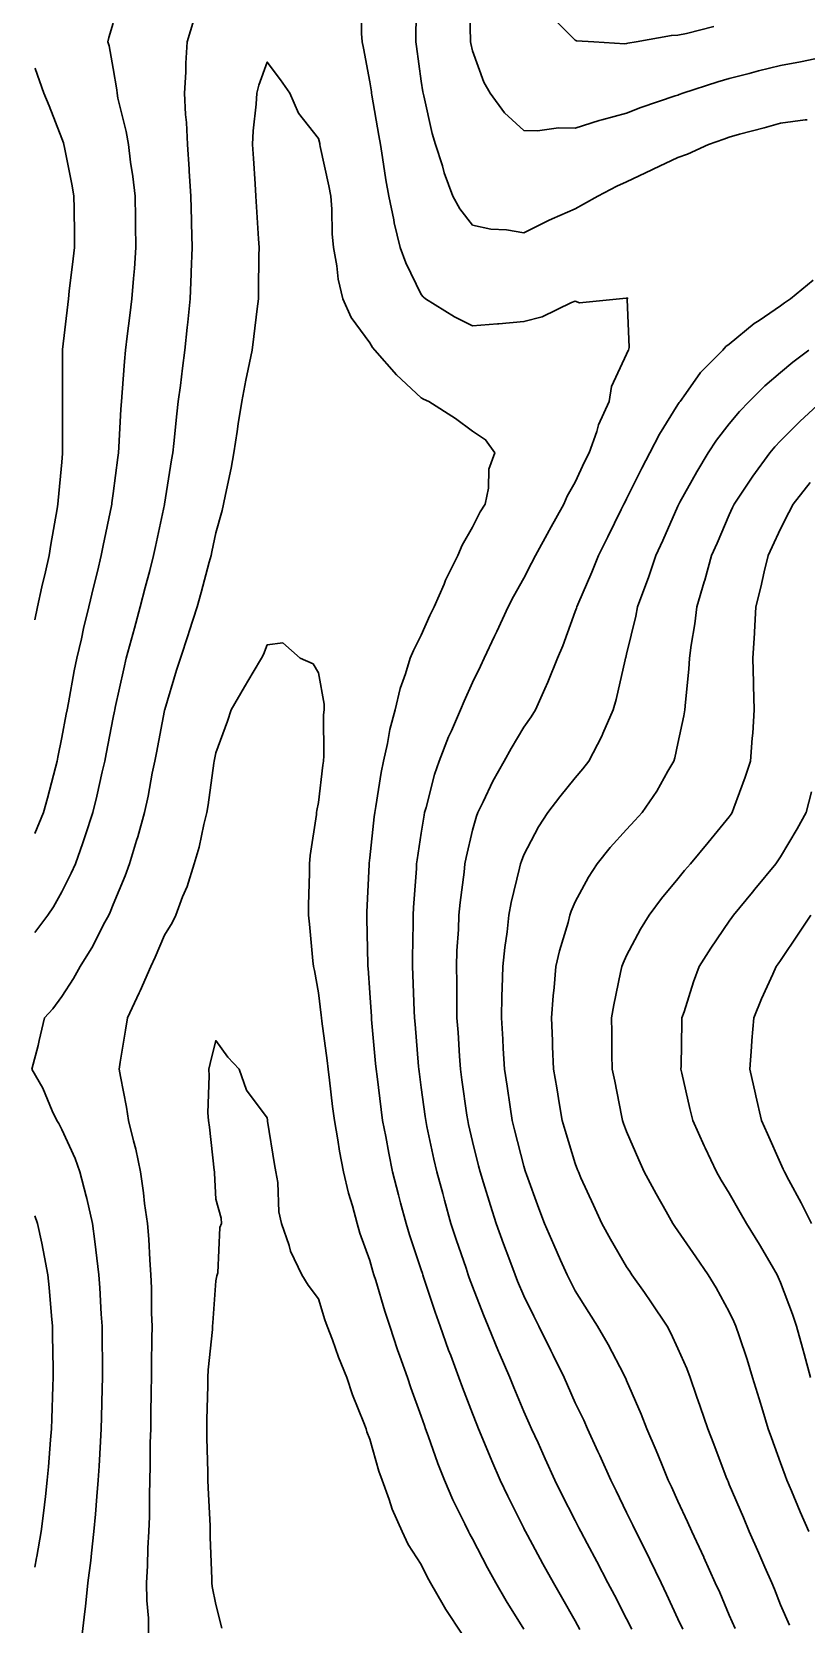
# Model space of a CAD drawing. Header units: inches. Extents: x 29277 to 43569, y 11651 to 22756.
# Drawn here: x 29277 to 30785, y 16870 to 19969 of the extents above; entities that cross this region are included whole.
import ezdxf

# ---------------------------------------------------------------- set-up
doc = ezdxf.new("R2010")
doc.units = ezdxf.units.IN
doc.header["$MEASUREMENT"] = 0
doc.layers.add('test_100m', color=124, linetype='Continuous', lineweight=30, true_color=0x00b06f)
doc.layers.add('test_20m', color=244, linetype='Continuous', lineweight=30, true_color=0xa80019)

msp = doc.modelspace()

# ---------------------------------------------------------------- linework, layer by layer
at = {"layer": 'test_100m'}
for points, elevation in [([(29375, 16849.9), (29379.9, 16894.5), (29381.4, 16903.8), (29385.9, 16949.9), (29391.6, 16993.6), (29392.9, 17007.5), (29398, 17049.9), (29401.2, 17084), (29403.4, 17118), (29406.2, 17149.9), (29408, 17177.2), (29410.5, 17225.1), (29412, 17249.9), (29412.7, 17272.5), (29414, 17328.6), (29414.6, 17349.9), (29414.4, 17370.8), (29414.1, 17428.7), (29413.9, 17449.9), (29412.3, 17472.9), (29409.5, 17524.1), (29407.7, 17549.9), (29403.4, 17581.8), (29399.9, 17614.5), (29394.9, 17649.9), (29383.8, 17698.4), (29382.5, 17702.7), (29370.3, 17749.9), (29361.4, 17776), (29335.3, 17832.7), (29329.5, 17844.1), (29325.4, 17849.9), (29316.6, 17868.6), (29298.3, 17912.9), (29277, 17949.9), (29289, 17996.2), (29291, 18005.6), (29301.9, 18049.9), (29317.8, 18067.4), (29335.3, 18091.2), (29358.4, 18126.8), (29371, 18149.9), (29395.9, 18189.3), (29416.8, 18231.4), (29426.7, 18249.9), (29429.5, 18255.7), (29435.3, 18270.5), (29458.9, 18326.3), (29467.1, 18349.9), (29480.9, 18395.5), (29483.1, 18402.1), (29496.6, 18449.9), (29503.5, 18481.7), (29511.6, 18526.2), (29516.5, 18549.9), (29519.6, 18565.6), (29535.3, 18648.4), (29535.6, 18649.9), (29535.8, 18650.4), (29558.7, 18726.5), (29566.2, 18749.9), (29581.3, 18795.9), (29583.3, 18801.9), (29598.9, 18849.9), (29607, 18878.2), (29622.5, 18937.1), (29626.1, 18949.9), (29627.8, 18957.4), (29635.3, 18993.9), (29647.6, 19037.6), (29650.4, 19049.9), (29654.1, 19068.7), (29665, 19120.2), (29670.6, 19149.9), (29676.9, 19191.5), (29679.1, 19206.1), (29685.8, 19249.9), (29693.8, 19291.4), (29698.6, 19313.1), (29706, 19349.9), (29709.1, 19376.1), (29715.9, 19430.5), (29718.3, 19449.9), (29718.6, 19466.6), (29719.1, 19533.7), (29719.4, 19549.9), (29718.5, 19566.7), (29714.4, 19629), (29713.3, 19649.9), (29711.9, 19673.3), (29708.5, 19723), (29706.9, 19749.9), (29708.3, 19776.9), (29713.9, 19828.5), (29715.1, 19849.9), (29719.1, 19866), (29735.3, 19910.6), (29761.4, 19876), (29779.6, 19849.9), (29796.6, 19811.2), (29835.3, 19762.1), (29837.6, 19752.2), (29838.1, 19749.9), (29838.7, 19746.4), (29855.2, 19669.8), (29859, 19649.9), (29861.1, 19624.1), (29861.9, 19576.5), (29864.4, 19549.9), (29871.2, 19514), (29873.4, 19488), (29882.7, 19449.9), (29898.6, 19413.2), (29935.3, 19364), (29940.5, 19355.1), (29944.8, 19349.9), (29987, 19301.6), (30035.3, 19256.8), (30040, 19254.6), (30050.3, 19249.9), (30102, 19216.6), (30135.3, 19192.3), (30160.7, 19175.3), (30178.5, 19149.9), (30167.2, 19118), (30166.4, 19081), (30159.7, 19049.9), (30150.3, 19034.9), (30135.3, 19005.1), (30114.9, 18970.3), (30106.6, 18949.9), (30082.9, 18902.3), (30079.7, 18894.3), (30060.3, 18849.9), (30052.2, 18833), (30035.3, 18794.9), (30020, 18765.2), (30014, 18749.9), (30004.9, 18719.5), (29994.2, 18691), (29984.3, 18649.9), (29974.1, 18611.1), (29969.7, 18584.3), (29961.9, 18549.9), (29957.3, 18527.9), (29947, 18461.6), (29944.8, 18449.9), (29943.7, 18441.5), (29935.3, 18361.7), (29934, 18351.2), (29933.9, 18349.9), (29933.8, 18348.4), (29929.7, 18255.5), (29929.5, 18249.9), (29929.7, 18244.3), (29931.3, 18153.9), (29931.5, 18149.9), (29931.8, 18146.4), (29935.3, 18098.8), (29938.2, 18052.8), (29938.3, 18049.9), (29938.6, 18046.6), (29946.5, 17961.1), (29947.5, 17949.9), (29949.3, 17935.9), (29957.2, 17871.8), (29960, 17849.9), (29966.1, 17819.1), (29972, 17786.6), (29979.4, 17749.9), (29990.9, 17705.5), (29995.2, 17690), (30005.9, 17649.9), (30012.7, 17627.3), (30035.3, 17559.1), (30037.5, 17552.1), (30038.2, 17549.9), (30039.8, 17545.4), (30062.3, 17476.9), (30072.1, 17449.9), (30088.6, 17403.3), (30092.9, 17392.3), (30108.7, 17349.9), (30115.7, 17330.3), (30135.3, 17279.7), (30143.7, 17258.3), (30147.1, 17249.9), (30155.5, 17229.7), (30172.8, 17187.4), (30188.9, 17149.9), (30203.9, 17118.5), (30235.3, 17056.3), (30237.4, 17052), (30238.5, 17049.9), (30242.3, 17042.9), (30272.4, 16987), (30292.7, 16949.9), (30308.2, 16922.8), (30335.3, 16875.8), (30344.4, 16859)], 2200), ([(30793, 19092.2), (30759.8, 19049.9), (30751.4, 19033.7), (30735.3, 19001.7), (30718.6, 18966.6), (30711, 18949.9), (30703.4, 18918), (30696.7, 18888.5), (30687.1, 18849.9), (30684.4, 18800.8), (30684.2, 18798.8), (30681.4, 18749.9), (30682.6, 18702.6), (30682.6, 18697.2), (30683.9, 18649.9), (30680.9, 18604.3), (30679.8, 18594.4), (30676.6, 18549.9), (30666.5, 18518.7), (30644.4, 18459), (30641.2, 18449.9), (30638.8, 18446.4), (30635.3, 18441.6), (30594.2, 18391), (30559.6, 18349.9), (30548.3, 18336.9), (30535.3, 18320.6), (30503, 18282.2), (30479, 18249.9), (30462.5, 18222.7), (30435.3, 18171.1), (30428.5, 18156.7), (30425.7, 18149.9), (30423.6, 18138.2), (30410.2, 18075), (30405.9, 18049.9), (30406.5, 18021.1), (30406.8, 17978.4), (30407.4, 17949.9), (30412.1, 17926.7), (30425.3, 17859.9), (30427.3, 17849.9), (30429.4, 17844.1), (30435.3, 17828.7), (30459, 17773.6), (30469.6, 17749.9), (30492.7, 17707.3), (30512.2, 17673), (30525.2, 17649.9), (30529.2, 17643.8), (30535.3, 17635.1), (30570, 17584.6), (30593.9, 17549.9), (30609.7, 17524.3), (30635.3, 17477.3), (30644.3, 17458.9), (30648.2, 17449.9), (30654.4, 17430.8), (30669.9, 17384.5), (30680.7, 17349.9), (30693.4, 17308), (30700.4, 17284.8), (30711, 17249.9), (30717.6, 17232.2), (30735.3, 17183.5), (30744.1, 17158.7), (30747.3, 17149.9), (30756.3, 17128.9), (30773.4, 17088), (30790.2, 17049.9)], 2300)]:
    msp.add_lwpolyline(points, dxfattribs=dict(at, elevation=elevation))
at = {"layer": 'test_20m'}
for points, elevation in [([(29918.1, 20032.7), (29919.1, 19966), (29920, 19949.9), (29922.9, 19937.5), (29935.3, 19872.2), (29938.2, 19852.8), (29938.6, 19849.9), (29939.3, 19845.9), (29952.8, 19767.4), (29956, 19749.9), (29960.2, 19725), (29966.7, 19681.3), (29972.3, 19649.9), (29981.9, 19603.3), (29982.8, 19597.4), (29994.1, 19549.9), (30005.1, 19519.7), (30035.3, 19458.1), (30039.2, 19453.8), (30043.9, 19449.9), (30099.9, 19414.5), (30135.3, 19396.9), (30184.2, 19401), (30186.7, 19401.3), (30235.3, 19405.5), (30270.7, 19414.5), (30327.8, 19442.4), (30335.3, 19445.2), (30343.5, 19441.7), (30421.3, 19449.9), (30434.5, 19450.7), (30435.3, 19451.3), (30436.8, 19451.4), (30437.1, 19449.9), (30436.2, 19449), (30440.3, 19354.9), (30438.7, 19349.9), (30437.4, 19347.8), (30435.3, 19341.9), (30406.1, 19279.1), (30401.6, 19249.9), (30380.6, 19204.6), (30377.1, 19191.7), (30362.2, 19149.9), (30353.1, 19132.1), (30335.3, 19092.5), (30319.8, 19065.4), (30313.3, 19049.9), (30285, 19000.2), (30284.4, 18999), (30257.7, 18949.9), (30250.2, 18935), (30235.3, 18905.7), (30215, 18870.2), (30204.7, 18849.9), (30182.8, 18802.4), (30178.3, 18792.9), (30158, 18749.9), (30150.7, 18734.5), (30135.3, 18703), (30118.7, 18666.5), (30112, 18649.9), (30094.2, 18608.8), (30088.5, 18596.7), (30070.5, 18549.9), (30061.5, 18523.7), (30044.7, 18459.3), (30041.9, 18449.9), (30040.8, 18444.4), (30035.3, 18409.7), (30027.4, 18357.8), (30026.4, 18349.9), (30025.9, 18340.5), (30020.4, 18264.8), (30019.6, 18249.9), (30019.6, 18234.2), (30018.5, 18166.7), (30018.5, 18149.9), (30019.3, 18133.9), (30021.6, 18063.6), (30022.3, 18049.9), (30023.3, 18037.9), (30030, 17955.2), (30030.4, 17949.9), (30031, 17945.6), (30035.3, 17914.5), (30043, 17857.6), (30044.1, 17849.9), (30046.5, 17838.7), (30060, 17774.6), (30065.6, 17749.9), (30077.1, 17708.1), (30080.6, 17695.2), (30093.3, 17649.9), (30103.6, 17618.2), (30122.6, 17562.6), (30126.8, 17549.9), (30129, 17543.6), (30135.3, 17527.1), (30156.9, 17471.5), (30166, 17449.9), (30186.1, 17400.7), (30187.3, 17397.9), (30207.8, 17349.9), (30215.6, 17330.3), (30235.3, 17283.6), (30245.7, 17260.3), (30250.4, 17249.9), (30262.8, 17222.4), (30276.8, 17191.4), (30295.5, 17149.9), (30308.8, 17123.4), (30335.3, 17071.2), (30342.5, 17057.1), (30346, 17049.9), (30358.3, 17026.9), (30377.2, 16991.8), (30398.9, 16949.9), (30411.6, 16926.2), (30435.3, 16880.2), (30445.5, 16860.1)], 2220), ([(30026, 20040.6), (30024.7, 19960.4), (30024.7, 19949.9), (30026.1, 19940.7), (30035.3, 19873.6), (30038.4, 19853), (30039.1, 19849.9), (30040.4, 19844.8), (30056.9, 19771.5), (30063.3, 19749.9), (30076.6, 19708.6), (30080.2, 19694.8), (30097.2, 19649.9), (30110.4, 19625), (30135.3, 19593.2), (30171, 19585.6), (30201.4, 19583.8), (30235.3, 19578.2), (30283.1, 19602.1), (30290.6, 19605.2), (30335.3, 19625.2), (30351.5, 19633.7), (30379, 19649.9), (30416, 19669.2), (30435.3, 19677.5), (30484.6, 19700.6), (30487.3, 19701.9), (30535.3, 19724.7), (30553.6, 19731.6), (30594.6, 19749.9), (30624.4, 19760.7), (30635.3, 19764.6), (30655.5, 19770.1), (30702.9, 19782.3), (30735.3, 19791.5), (30783.3, 19797.9), (30787, 19798.2)], 2240), ([(30128.5, 20043.1), (30131.5, 19953.6), (30131.6, 19949.9), (30132.2, 19946.7), (30135.3, 19932.8), (30157, 19871.6), (30169.7, 19849.9), (30197.4, 19812), (30235.3, 19777.4), (30262, 19776.6), (30302.8, 19782.4), (30335.3, 19781.7), (30382, 19796.6), (30386.8, 19798.4), (30435.3, 19811.1), (30462.9, 19822.3), (30530, 19844.6), (30535.3, 19846.5), (30537.8, 19847.4), (30544.8, 19849.9), (30612.7, 19872.4), (30635.3, 19878.8), (30674, 19888.6), (30691.9, 19893.3), (30735.3, 19903.9), (30774, 19911.2), (30802.1, 19916.7)], 2260), ([(30286.9, 20001.4), (30335.3, 19953.2), (30337.7, 19952.3), (30371.4, 19949.9), (30431.7, 19946.3), (30435.3, 19946.5), (30438, 19947.2), (30453.7, 19949.9), (30522.7, 19962.5), (30535.3, 19963.1), (30551.9, 19966.5), (30605, 19980.2)], 2280), ([(29283, 18216.4), (29308.2, 18249.9), (29319.2, 18266), (29335.3, 18295.5), (29353.9, 18331.3), (29361.8, 18349.9), (29376.1, 18390.7), (29381.1, 18404.1), (29396, 18449.9), (29403.6, 18481.6), (29414, 18528.6), (29419, 18549.9), (29421.6, 18563.6), (29435.3, 18634.5), (29437.9, 18647.3), (29438.4, 18649.9), (29439.4, 18654), (29456, 18729.2), (29461, 18749.9), (29470.4, 18785), (29476.6, 18808.6), (29487.9, 18849.9), (29497.7, 18887.5), (29506.5, 18921.1), (29514, 18949.9), (29517.8, 18967.4), (29535.3, 19049.3), (29535.5, 19050.1), (29549.2, 19136), (29551.4, 19149.9), (29553.4, 19168), (29559.5, 19225.7), (29562.2, 19249.9), (29566.2, 19280.7), (29570.3, 19314.9), (29574.8, 19349.9), (29579.4, 19394), (29580.6, 19404.6), (29585.2, 19449.9), (29587.1, 19498.1), (29587.2, 19501.8), (29589.1, 19549.9), (29587.9, 19597.3), (29587.7, 19602.3), (29586.5, 19649.9), (29583.6, 19698.2), (29583.3, 19701.9), (29580.3, 19749.9), (29578.2, 19792.7), (29576.4, 19808.8), (29574, 19849.9), (29576.7, 19891.3), (29576.7, 19908.5), (29579.8, 19949.9), (29592.4, 19992.8)], 2220), ([(29283, 18408.9), (29299.8, 18449.9), (29307.5, 18477.7), (29322.8, 18537.4), (29326.2, 18549.9), (29327.7, 18557.5), (29335.3, 18595.8), (29344.1, 18641.1), (29345.8, 18649.9), (29348.4, 18663), (29359.7, 18725.5), (29364.6, 18749.9), (29373.4, 18787.9), (29377.6, 18807.6), (29387.7, 18849.9), (29396.8, 18888.3), (29404.6, 18919.2), (29412.1, 18949.9), (29415.8, 18969.4), (29431.9, 19046.5), (29432.5, 19049.9), (29432.8, 19052.4), (29435.3, 19071), (29444.4, 19140.8), (29445.6, 19149.9), (29446.4, 19161), (29450.1, 19235.1), (29451.3, 19249.9), (29452.9, 19267.5), (29457.2, 19328), (29459.4, 19349.9), (29462.7, 19377.3), (29467.7, 19417.5), (29471.5, 19449.9), (29474.7, 19489.3), (29476.6, 19508.6), (29479.7, 19549.9), (29478.9, 19593.5), (29478.7, 19606.5), (29477.9, 19649.9), (29473.5, 19688.1), (29469.3, 19715.9), (29465.2, 19749.9), (29460.8, 19775.4), (29444.7, 19840.5), (29442.9, 19849.9), (29442.3, 19856.9), (29435.3, 19898.1), (29427.4, 19942), (29425.2, 19949.9), (29426.9, 19958.3), (29435.3, 19986.5)], 2240), ([(29375, 16849.9), (29379.9, 16894.5), (29381.4, 16903.8), (29385.9, 16949.9), (29391.6, 16993.6), (29392.9, 17007.5), (29398, 17049.9), (29401.2, 17084), (29403.4, 17118), (29406.2, 17149.9), (29408, 17177.2), (29410.5, 17225.1), (29412, 17249.9), (29412.7, 17272.5), (29414, 17328.6), (29414.6, 17349.9), (29414.4, 17370.8), (29414.1, 17428.7), (29413.9, 17449.9), (29412.3, 17472.9), (29409.5, 17524.1), (29407.7, 17549.9), (29403.4, 17581.8), (29399.9, 17614.5), (29394.9, 17649.9), (29383.8, 17698.4), (29382.5, 17702.7), (29370.3, 17749.9), (29361.4, 17776), (29335.3, 17832.7), (29329.5, 17844.1), (29325.4, 17849.9), (29316.6, 17868.6), (29298.3, 17912.9), (29277, 17949.9), (29289, 17996.2), (29291, 18005.6), (29301.9, 18049.9), (29317.8, 18067.4), (29335.3, 18091.2), (29358.4, 18126.8), (29371, 18149.9), (29395.9, 18189.3), (29416.8, 18231.4), (29426.7, 18249.9), (29429.5, 18255.7), (29435.3, 18270.5), (29458.9, 18326.3), (29467.1, 18349.9), (29480.9, 18395.5), (29483.1, 18402.1), (29496.6, 18449.9), (29503.5, 18481.7), (29511.6, 18526.2), (29516.5, 18549.9), (29519.6, 18565.6), (29535.3, 18648.4), (29535.6, 18649.9), (29535.8, 18650.4), (29558.7, 18726.5), (29566.2, 18749.9), (29581.3, 18795.9), (29583.3, 18801.9), (29598.9, 18849.9), (29607, 18878.2), (29622.5, 18937.1), (29626.1, 18949.9), (29627.8, 18957.4), (29635.3, 18993.9), (29647.6, 19037.6), (29650.4, 19049.9), (29654.1, 19068.7), (29665, 19120.2), (29670.6, 19149.9), (29676.9, 19191.5), (29679.1, 19206.1), (29685.8, 19249.9), (29693.8, 19291.4), (29698.6, 19313.1), (29706, 19349.9), (29709.1, 19376.1), (29715.9, 19430.5), (29718.3, 19449.9), (29718.6, 19466.6), (29719.1, 19533.7), (29719.4, 19549.9), (29718.5, 19566.7), (29714.4, 19629), (29713.3, 19649.9), (29711.9, 19673.3), (29708.5, 19723), (29706.9, 19749.9), (29708.3, 19776.9), (29713.9, 19828.5), (29715.1, 19849.9), (29719.1, 19866), (29735.3, 19910.6), (29761.4, 19876), (29779.6, 19849.9), (29796.6, 19811.2), (29835.3, 19762.1), (29837.6, 19752.2), (29838.1, 19749.9), (29838.7, 19746.4), (29855.2, 19669.8), (29859, 19649.9), (29861.1, 19624.1), (29861.9, 19576.5), (29864.4, 19549.9), (29871.2, 19514), (29873.4, 19488), (29882.7, 19449.9), (29898.6, 19413.2), (29935.3, 19364), (29940.5, 19355.1), (29944.8, 19349.9), (29987, 19301.6), (30035.3, 19256.8), (30040, 19254.6), (30050.3, 19249.9), (30102, 19216.6), (30135.3, 19192.3), (30160.7, 19175.3), (30178.5, 19149.9), (30167.2, 19118), (30166.4, 19081), (30159.7, 19049.9), (30150.3, 19034.9), (30135.3, 19005.1), (30114.9, 18970.3), (30106.6, 18949.9), (30082.9, 18902.3), (30079.7, 18894.3), (30060.3, 18849.9), (30052.2, 18833), (30035.3, 18794.9), (30020, 18765.2), (30014, 18749.9), (30004.9, 18719.5), (29994.2, 18691), (29984.3, 18649.9), (29974.1, 18611.1), (29969.7, 18584.3), (29961.9, 18549.9), (29957.3, 18527.9), (29947, 18461.6), (29944.8, 18449.9), (29943.7, 18441.5), (29935.3, 18361.7), (29934, 18351.2), (29933.9, 18349.9), (29933.8, 18348.4), (29929.7, 18255.5), (29929.5, 18249.9), (29929.7, 18244.3), (29931.3, 18153.9), (29931.5, 18149.9), (29931.8, 18146.4), (29935.3, 18098.8), (29938.2, 18052.8), (29938.3, 18049.9), (29938.6, 18046.6), (29946.5, 17961.1), (29947.5, 17949.9), (29949.3, 17935.9), (29957.2, 17871.8), (29960, 17849.9), (29966.1, 17819.1), (29972, 17786.6), (29979.4, 17749.9), (29990.9, 17705.5), (29995.2, 17690), (30005.9, 17649.9), (30012.7, 17627.3), (30035.3, 17559.1), (30037.5, 17552.1), (30038.2, 17549.9), (30039.8, 17545.4), (30062.3, 17476.9), (30072.1, 17449.9), (30088.6, 17403.3), (30092.9, 17392.3), (30108.7, 17349.9), (30115.7, 17330.3), (30135.3, 17279.7), (30143.7, 17258.3), (30147.1, 17249.9), (30155.5, 17229.7), (30172.8, 17187.4), (30188.9, 17149.9), (30203.9, 17118.5), (30235.3, 17056.3), (30237.4, 17052), (30238.5, 17049.9), (30242.3, 17042.9), (30272.4, 16987), (30292.7, 16949.9), (30308.2, 16922.8), (30335.3, 16875.8), (30344.4, 16859)], 2200), ([(29283, 18824.8), (29288.2, 18849.9), (29296.4, 18888.8), (29303.4, 18918), (29310.5, 18949.9), (29313.7, 18971.5), (29326.3, 19040.8), (29327.7, 19049.9), (29328.1, 19057.1), (29335.3, 19131.6), (29336.8, 19148.4), (29337, 19149.9), (29337, 19151.6), (29336.6, 19248.6), (29336.6, 19249.9), (29336.6, 19251.2), (29336.5, 19348.7), (29336.5, 19349.9), (29336.7, 19351.3), (29346.8, 19438.4), (29348.3, 19449.9), (29350, 19464.6), (29357.7, 19527.5), (29360.3, 19549.9), (29359.9, 19574.5), (29359.3, 19625.9), (29358.9, 19649.9), (29355.3, 19669.9), (29340.6, 19744.6), (29339.6, 19749.9), (29338.6, 19753.2), (29335.3, 19762), (29310.6, 19825.2), (29300.3, 19849.9), (29283.3, 19897.9), (29283, 19898.8)], 2260), ([(30798.9, 19486.3), (30754.6, 19449.9), (30743.1, 19442.1), (30735.3, 19436.1), (30693.2, 19407.8), (30683.6, 19401.6), (30635.3, 19361.5), (30628.4, 19356.8), (30622.5, 19349.9), (30579.1, 19306.1), (30550.8, 19265.4), (30539.4, 19249.9), (30537.6, 19247.6), (30535.3, 19243.9), (30499.1, 19186.1), (30480.7, 19149.9), (30464.9, 19120.2), (30435.3, 19060.2), (30431.7, 19053.5), (30430, 19049.9), (30424.9, 19039.5), (30398.8, 18986.4), (30380.9, 18949.9), (30367.8, 18917.4), (30340.1, 18854.7), (30338.1, 18849.9), (30337.5, 18847.7), (30335.3, 18841.3), (30310.9, 18774.3), (30300.7, 18749.9), (30282, 18703.2), (30276, 18690.6), (30257.9, 18649.9), (30249.3, 18635.9), (30235.3, 18615.6), (30210.6, 18574.6), (30196.7, 18549.9), (30174.6, 18510.6), (30155.9, 18470.5), (30145.7, 18449.9), (30142.9, 18442.3), (30135.3, 18415.3), (30122.8, 18362.4), (30120.4, 18349.9), (30118.7, 18333.3), (30111, 18274.2), (30108.7, 18249.9), (30107.6, 18222.2), (30105, 18180.2), (30103.8, 18149.9), (30104.4, 18119), (30104.4, 18080.8), (30104.9, 18049.9), (30107, 18021.6), (30110, 17975.2), (30111.8, 17949.9), (30114.7, 17929.3), (30124.4, 17860.8), (30126, 17849.9), (30127.6, 17842.2), (30135.3, 17809.4), (30147.1, 17761.7), (30150, 17749.9), (30156.7, 17728.5), (30170.1, 17684.7), (30181, 17649.9), (30195.4, 17610), (30207.8, 17577.4), (30218, 17549.9), (30223, 17537.6), (30235.3, 17508.9), (30254.6, 17469.2), (30264.4, 17449.9), (30287.6, 17402.2), (30292.2, 17393), (30313.5, 17349.9), (30320.2, 17334.8), (30335.3, 17300.7), (30351.9, 17266.5), (30359.1, 17249.9), (30379.3, 17205.9), (30383.1, 17197.7), (30404.3, 17149.9), (30414.7, 17129.3), (30435.3, 17086.9), (30447.5, 17062.1), (30453.2, 17049.9), (30471.2, 17014), (30480.7, 16995.3), (30502.4, 16949.9), (30513.3, 16927.9), (30535.3, 16880.1), (30545, 16859.6)], 2240), ([(30790, 19349.9), (30759, 19326.2), (30735.3, 19306), (30704.7, 19280.5), (30673.9, 19249.9), (30655, 19230.2), (30635.3, 19206.5), (30610.5, 19174.7), (30594.1, 19149.9), (30572, 19113.2), (30539.1, 19053.7), (30537, 19049.9), (30536.5, 19048.7), (30535.3, 19046.1), (30505.7, 18979.5), (30492, 18949.9), (30477.7, 18907.5), (30468.6, 18883.2), (30456.7, 18849.9), (30453.2, 18832), (30435.3, 18758), (30433.7, 18751.5), (30433.2, 18749.9), (30432.4, 18747), (30415.3, 18669.9), (30409.3, 18649.9), (30388.9, 18603.5), (30386.9, 18598.3), (30361.6, 18549.9), (30350.2, 18535), (30335.3, 18517.5), (30305.3, 18479.9), (30282.2, 18449.9), (30263.6, 18421.6), (30235.3, 18367.6), (30230.3, 18354.9), (30228.7, 18349.9), (30226.9, 18341.5), (30210.8, 18274.4), (30206.2, 18249.9), (30202.5, 18217.1), (30198, 18187.2), (30194.1, 18149.9), (30193.2, 18107.8), (30192.5, 18092.7), (30191.6, 18049.9), (30194.1, 18008.7), (30195, 17990.2), (30197.4, 17949.9), (30202.4, 17917), (30208.4, 17876.8), (30212.5, 17849.9), (30217.1, 17831.7), (30235.3, 17760.9), (30237.8, 17752.4), (30238.6, 17749.9), (30240.5, 17744.7), (30264.5, 17679.1), (30275.2, 17649.9), (30293.4, 17608), (30306.7, 17578.5), (30319.4, 17549.9), (30324.6, 17539.2), (30335.3, 17518.5), (30361.8, 17476.4), (30378.7, 17449.9), (30399.2, 17413.8), (30429.6, 17355.6), (30432.6, 17349.9), (30433.5, 17348.1), (30435.3, 17343.7), (30463.7, 17278.3), (30474.7, 17249.9), (30492.9, 17207.5), (30503, 17182.2), (30516.3, 17149.9), (30522.5, 17137.1), (30535.3, 17108.7), (30554, 17068.6), (30562.1, 17049.9), (30585.5, 17000.1), (30585.8, 16999.4), (30608.1, 16949.9), (30616.7, 16931.3), (30635.3, 16887), (30646.6, 16861.3)], 2260), ([(30814.6, 19249.9), (30773.4, 19211.8), (30735.3, 19173.2), (30723.9, 19161.3), (30714.2, 19149.9), (30681, 19104.2), (30664.4, 19079), (30644.9, 19049.9), (30641.8, 19043.4), (30635.3, 19028.9), (30611.4, 18973.8), (30600.9, 18949.9), (30587.4, 18902), (30586.5, 18898.7), (30571.9, 18849.9), (30568, 18817.2), (30561.1, 18775.7), (30557.7, 18749.9), (30556.5, 18728.7), (30549.7, 18664.3), (30548.8, 18649.9), (30547, 18638.2), (30535.3, 18583.9), (30529.1, 18556.1), (30527.2, 18549.9), (30515.7, 18530.3), (30494.1, 18491.1), (30465.8, 18449.9), (30451.1, 18434.1), (30435.3, 18416.9), (30403.6, 18381.6), (30377.8, 18349.9), (30361.2, 18324), (30335.3, 18275.5), (30327.5, 18257.7), (30324.7, 18249.9), (30321.2, 18235.8), (30304.7, 18180.5), (30297.8, 18149.9), (30294.2, 18108.8), (30292.3, 18092.9), (30288.8, 18049.9), (30290.8, 18005.4), (30291.1, 17994.1), (30293, 17949.9), (30299.2, 17913.8), (30304.8, 17880.4), (30310, 17849.9), (30315.8, 17830.4), (30335.3, 17766.2), (30339.7, 17754.3), (30341.4, 17749.9), (30346.4, 17738.8), (30370.6, 17685.2), (30386.8, 17649.9), (30404.2, 17618.8), (30435.3, 17564.9), (30441.3, 17555.9), (30445.5, 17549.9), (30470, 17515.2), (30482.8, 17497.4), (30514.4, 17449.9), (30521.6, 17436.2), (30535.3, 17406.1), (30552.5, 17367.1), (30559.1, 17349.9), (30571.7, 17313.5), (30578.9, 17293.5), (30593.3, 17249.9), (30605.2, 17219.8), (30629.5, 17155.7), (30631.7, 17149.9), (30632.8, 17147.4), (30635.3, 17141.6), (30662.8, 17077.4), (30674.3, 17049.9), (30693.1, 17007.7), (30704.7, 16980.5), (30717.9, 16949.9), (30723.1, 16937.8), (30735.3, 16907.5), (30752.8, 16867.4)], 2280), ([(30793, 19092.2), (30759.8, 19049.9), (30751.4, 19033.7), (30735.3, 19001.7), (30718.6, 18966.6), (30711, 18949.9), (30703.4, 18918), (30696.7, 18888.5), (30687.1, 18849.9), (30684.4, 18800.8), (30684.2, 18798.8), (30681.4, 18749.9), (30682.6, 18702.6), (30682.6, 18697.2), (30683.9, 18649.9), (30680.9, 18604.3), (30679.8, 18594.4), (30676.6, 18549.9), (30666.5, 18518.7), (30644.4, 18459), (30641.2, 18449.9), (30638.8, 18446.4), (30635.3, 18441.6), (30594.2, 18391), (30559.6, 18349.9), (30548.3, 18336.9), (30535.3, 18320.6), (30503, 18282.2), (30479, 18249.9), (30462.5, 18222.7), (30435.3, 18171.1), (30428.5, 18156.7), (30425.7, 18149.9), (30423.6, 18138.2), (30410.2, 18075), (30405.9, 18049.9), (30406.5, 18021.1), (30406.8, 17978.4), (30407.4, 17949.9), (30412.1, 17926.7), (30425.3, 17859.9), (30427.3, 17849.9), (30429.4, 17844.1), (30435.3, 17828.7), (30459, 17773.6), (30469.6, 17749.9), (30492.7, 17707.3), (30512.2, 17673), (30525.2, 17649.9), (30529.2, 17643.8), (30535.3, 17635.1), (30570, 17584.6), (30593.9, 17549.9), (30609.7, 17524.3), (30635.3, 17477.3), (30644.3, 17458.9), (30648.2, 17449.9), (30654.4, 17430.8), (30669.9, 17384.5), (30680.7, 17349.9), (30693.4, 17308), (30700.4, 17284.8), (30711, 17249.9), (30717.6, 17232.2), (30735.3, 17183.5), (30744.1, 17158.7), (30747.3, 17149.9), (30756.3, 17128.9), (30773.4, 17088), (30790.2, 17049.9)], 2300), ([(29504.4, 16849.9), (29503.9, 16881.3), (29500.9, 16915.5), (29500.4, 16949.9), (29502.4, 16982.8), (29503.1, 17017.7), (29504.9, 17049.9), (29506, 17079.2), (29505.9, 17120.5), (29506.9, 17149.9), (29507.6, 17177.6), (29507.7, 17222.3), (29508.5, 17249.9), (29508.9, 17276.3), (29509.4, 17324), (29509.9, 17349.9), (29510, 17375.2), (29510.9, 17425.5), (29511.1, 17449.9), (29510.2, 17475), (29509.8, 17524.4), (29508.9, 17549.9), (29506.6, 17578.6), (29504.6, 17619.2), (29502, 17649.9), (29496.6, 17688.6), (29494.6, 17709.2), (29488.4, 17749.9), (29479.4, 17794), (29474.7, 17810.5), (29465.5, 17849.9), (29461.5, 17876.1), (29449.4, 17935.8), (29447, 17949.9), (29449.2, 17963.8), (29459.3, 18025.9), (29463, 18049.9), (29486.3, 18098.9), (29487.7, 18102.3), (29508.7, 18149.9), (29517.4, 18167.8), (29535.3, 18210.7), (29550.2, 18235), (29557.4, 18249.9), (29570.7, 18285.3), (29579.5, 18305.7), (29593.4, 18349.9), (29602.8, 18382.4), (29612, 18426.6), (29618, 18449.9), (29620.7, 18464.5), (29631.4, 18545.9), (29632, 18549.9), (29632.6, 18552.6), (29635.3, 18566), (29658, 18627.2), (29665.1, 18649.9), (29691.1, 18694.1), (29708, 18722.6), (29724.2, 18749.9), (29727.9, 18757.3), (29735.3, 18776.4), (29765.6, 18780.2), (29799.6, 18749.9), (29824.6, 18739.2), (29835.3, 18721.4), (29846.3, 18660.9), (29846.2, 18649.9), (29845.1, 18640), (29845.6, 18560.2), (29844.7, 18549.9), (29843.5, 18541.7), (29835.3, 18469.1), (29831.9, 18453.3), (29831.5, 18449.9), (29831.2, 18445.8), (29818.9, 18366.3), (29817.7, 18349.9), (29817.5, 18332.1), (29816.1, 18269.1), (29815.9, 18249.9), (29818, 18232.6), (29824, 18161.2), (29825.3, 18149.9), (29827.3, 18141.9), (29835.3, 18098.9), (29840.6, 18055.2), (29841.2, 18049.9), (29842, 18043.2), (29852.1, 17966.7), (29854.1, 17949.9), (29856.8, 17928.4), (29862.7, 17877.3), (29866.3, 17849.9), (29872.9, 17812.3), (29876.1, 17790.7), (29883.8, 17749.9), (29893.9, 17708.5), (29901.2, 17684), (29910.3, 17649.9), (29916, 17630.6), (29935.3, 17577.3), (29941.4, 17556), (29943.3, 17549.9), (29946.9, 17538.3), (29964.3, 17478.9), (29974, 17449.9), (29989.3, 17403.9), (29993.9, 17391.3), (30008.4, 17349.9), (30015, 17329.6), (30035.3, 17274.5), (30041.5, 17256.1), (30043.8, 17249.9), (30048.8, 17236.4), (30067.7, 17182.3), (30080.5, 17149.9), (30097, 17111.6), (30120.1, 17065.1), (30127.3, 17049.9), (30130, 17044.6), (30135.3, 17035.5), (30164.5, 16979.1), (30180.6, 16949.9), (30200.7, 16915.3), (30235.3, 16859.6)], 2180), ([(30795.2, 18490), (30784.9, 18449.9), (30767.2, 18418), (30735.3, 18363.7), (30729.7, 18355.5), (30725.7, 18349.9), (30684.8, 18300.4), (30680.2, 18294.8), (30643.5, 18249.9), (30640.1, 18245.1), (30635.3, 18238), (30599.3, 18185.9), (30576.4, 18149.9), (30565.3, 18119.9), (30547.1, 18061.7), (30543.1, 18049.9), (30542.8, 18042.4), (30541.4, 17956), (30541.2, 17949.9), (30543, 17942.2), (30558.7, 17873.3), (30564.2, 17849.9), (30586.5, 17801.1), (30588.6, 17796.6), (30610.4, 17749.9), (30619.5, 17734.1), (30635.3, 17708.4), (30656.5, 17671.1), (30669, 17649.9), (30694.1, 17608.7), (30718.8, 17566.4), (30728.6, 17549.9), (30730.7, 17545.3), (30735.3, 17534.4), (30758.2, 17472.8), (30766.1, 17449.9), (30777.7, 17407.5), (30780.9, 17395.6), (30793.3, 17349.9)], 2320), ([(30794.3, 18249.9), (30770.6, 18214.6), (30735.3, 18161.7), (30730.3, 18154.9), (30726.9, 18149.9), (30720.3, 18134.9), (30698.1, 18087.1), (30682.8, 18049.9), (30679.4, 18005.8), (30678.7, 17993.3), (30675.4, 17949.9), (30686.5, 17901.1), (30687.1, 17898.1), (30697.9, 17849.9), (30709.4, 17824.1), (30735.3, 17767.3), (30740.5, 17755.1), (30742.7, 17749.9), (30751.1, 17734.1), (30775, 17689.6), (30795.5, 17649.9)], 2340), ([(29646.9, 16861.5), (29635.3, 16907.9), (29628.5, 16943.1), (29627.5, 16949.9), (29627.5, 16957.7), (29624.4, 17039), (29624.3, 17049.9), (29624, 17061.2), (29620.4, 17135), (29620, 17149.9), (29619.8, 17165.4), (29618, 17232.6), (29617.8, 17249.9), (29618.1, 17267.1), (29619.6, 17334.2), (29619.9, 17349.9), (29620.7, 17364.5), (29628.7, 17443.3), (29629.1, 17449.9), (29629.3, 17455.9), (29635.3, 17537.9), (29637.3, 17547.9), (29638.2, 17549.9), (29639, 17553.6), (29643.2, 17642), (29646.1, 17649.9), (29645.6, 17660.2), (29635.3, 17696.8), (29632.7, 17747.3), (29632.5, 17749.9), (29632, 17753.2), (29622.8, 17837.4), (29620.9, 17849.9), (29620, 17865.2), (29622.3, 17936.9), (29621.5, 17949.9), (29624, 17961.2), (29635.3, 18005.8), (29658.7, 17973.3), (29680.8, 17949.9), (29694.8, 17909.4), (29735.3, 17855.5), (29735.9, 17850.5), (29736, 17849.9), (29736.1, 17849.1), (29749.6, 17764.2), (29752.4, 17749.9), (29755.9, 17729.3), (29758, 17672.6), (29763.4, 17649.9), (29778.3, 17606.9), (29781, 17595.6), (29802.8, 17549.9), (29814.9, 17529.5), (29835.3, 17503), (29847.6, 17462.2), (29852, 17449.9), (29862.3, 17422.9), (29874.5, 17389.1), (29890.4, 17349.9), (29901.4, 17316), (29923.6, 17261.6), (29927.9, 17249.9), (29929.5, 17244.1), (29935.3, 17230), (29952.8, 17167.4), (29959, 17149.9), (29972.9, 17112.3), (29978.9, 17093.5), (29998, 17049.9), (30009.9, 17024.5), (30035.3, 16985.7), (30047, 16961.6), (30053.6, 16949.9), (30078.1, 16907.1), (30083.2, 16897.8), (30114.9, 16849.9)], 2160), ([(29283, 16980.6), (29286.3, 16998.9), (29286.7, 17001.3), (29295.2, 17049.9), (29299.6, 17085.6), (29303.3, 17117.9), (29307.1, 17149.9), (29309.2, 17176), (29313.5, 17228.1), (29315.2, 17249.9), (29315.8, 17269.4), (29318.1, 17332.7), (29318.7, 17349.9), (29318.4, 17366.8), (29317.5, 17432.1), (29317.2, 17449.9), (29315.4, 17469.8), (29310.6, 17525.2), (29308.2, 17549.9), (29301.4, 17583.8), (29296.6, 17611.2), (29288.3, 17649.9), (29283, 17664.2)], 2220)]:
    msp.add_lwpolyline(points, dxfattribs=dict(at, elevation=elevation))

doc.saveas('drawing.dxf')
